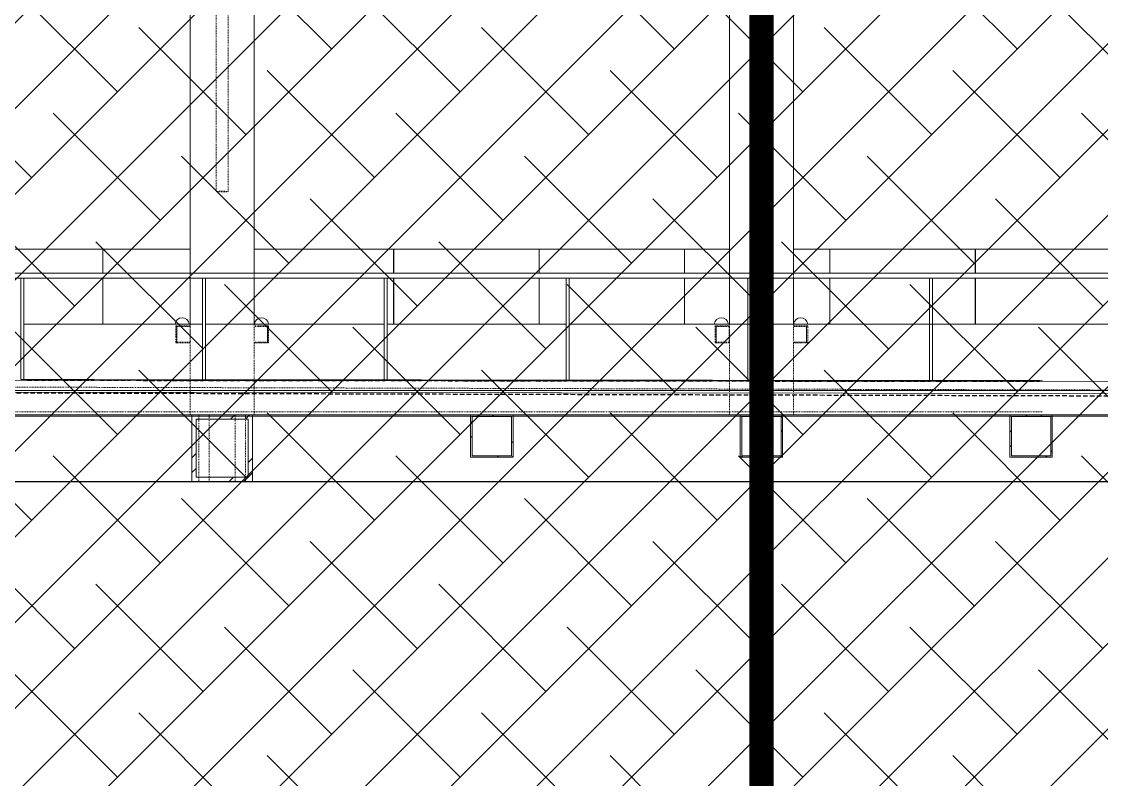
# Model space of a CAD drawing. Header units: millimetres. Extents: x 50357 to 985146, y 723188 to 1803594.
# Drawn here: x 887690 to 896601, y 816336 to 822591 of the extents above; entities that cross this region are included whole.
import ezdxf

# ---------------------------------------------------------------- set-up
doc = ezdxf.new("R2010")
doc.units = ezdxf.units.MM
doc.header["$LTSCALE"] = 3
doc.header["$MEASUREMENT"] = 0
for name, pattern in [('DASHED', [19.05, 12.7, -6.35]), ('HIDDEN', [0.375, 0.25, -0.125]), ('Member Hidden', [4.5, 2.5, -2])]:
    doc.linetypes.add(name, pattern=pattern)
for name, color, linetype, lineweight, true_color in [('-Surrender line', 7, 'Continuous', 40, 0xff7575), ('A-FLOR-HRAL', 7, 'Continuous', 13, 0x6e6e6e), ('A-FLOR-PATT', 7, 'Continuous', 13, 0x6e6e6e), ('A-GENM', 7, 'Continuous', 13, 0x6e6e6e), ('ADS280_B', 7, 'Member Hidden', 13, 0x6e6e6e), ('ADS280_BSteel', 7, 'Continuous', 13, 0x6e6e6e), ('ADS280_CU', 7, 'HIDDEN', 13, 0x6e6e6e), ('ADS280_H', 7, 'Member Hidden', 13, 0x6e6e6e), ('ADS280_S', 7, 'Continuous', 13, 0x6e6e6e), ('E-LITE-EQPM', 7, 'Continuous', 13, 0x6e6e6e), ('Q-SPCQ', 7, 'Continuous', 13, 0x6e6e6e)]:
    doc.layers.add(name, color=color, linetype=linetype, lineweight=lineweight, true_color=true_color)
doc.layers.add('_PARCEL BOUNDARY', color=10, linetype='DASHED')
doc.layers.add('Hatch (CARR)', color=8, linetype='Continuous', lineweight=35)
pattern_1 = [(45, (162427.4, 13871), (-251.4472, 251.4472), []), (45, (162427.4, 14252), (-251.4472, 251.4472), [])]

# ---------------------------------------------------------------- blocks, each defined once
blk = doc.blocks.new('Railing - 25mm-V4-SEC A')
at = {"layer": 'A-FLOR-HRAL'}
for p, q in [((112643.5, 20992), (112643.5, 21828.8)), ((112668.5, 20992), (112668.5, 21828.8))]:
    blk.add_line(p, q, dxfattribs=at)
blk = doc.blocks.new('Railing - 25mm-V5-SEC A')
at = {"layer": 'A-FLOR-HRAL'}
for p, q in [((114143.5, 20989.9), (114143.5, 21828.8)), ((114168.5, 20989.6), (114168.5, 21828.8))]:
    blk.add_line(p, q, dxfattribs=at)
blk = doc.blocks.new('Railing - 25mm-V6-SEC A')
at = {"layer": 'A-FLOR-HRAL'}
for p, q in [((115643.5, 20988.3), (115643.5, 21828.8)), ((115668.5, 20988), (115668.5, 21828.8))]:
    blk.add_line(p, q, dxfattribs=at)
blk = doc.blocks.new('Railing - 25mm-V7-SEC A')
at = {"layer": 'A-FLOR-HRAL'}
for p, q in [((117143.5, 20986.7), (117143.5, 21828.8)), ((117168.5, 20986.3), (117168.5, 21828.8))]:
    blk.add_line(p, q, dxfattribs=at)
blk = doc.blocks.new('Railing - 25mm-V8-SEC A')
at = {"layer": 'A-FLOR-HRAL'}
for p, q in [((118643.5, 20985), (118643.5, 21828.8)), ((118668.5, 20984.7), (118668.5, 21828.8))]:
    blk.add_line(p, q, dxfattribs=at)
blk = doc.blocks.new('Railing - 25mm-V9-SEC A')
at = {"layer": 'A-FLOR-HRAL'}
for p, q in [((120143.5, 20983.4), (120143.5, 21828.8)), ((120168.5, 20983.1), (120168.5, 21828.8))]:
    blk.add_line(p, q, dxfattribs=at)
blk = doc.blocks.new('Railing - Railing-3272102-SEC A')
for name in ['Railing - 25mm-V4-SEC A', 'Railing - 25mm-V5-SEC A', 'Railing - 25mm-V6-SEC A', 'Railing - 25mm-V7-SEC A', 'Railing - 25mm-V8-SEC A', 'Railing - 25mm-V9-SEC A']:
    blk.add_blockref(name, (0, 0))
blk = doc.blocks.new('Lighting_Fixtures_Area_Floodlight - 150_Watt_Halogen-V60-SEC A')
at = {"layer": 'E-LITE-EQPM'}
blk.add_arc((109447, 21442), 59, 7.85838, 172.14162, dxfattribs=at)
blk = doc.blocks.new('Lighting_Fixtures_Area_Floodlight - 150_Watt_Halogen-V61-SEC A')
at = {"layer": 'E-LITE-EQPM'}
blk.add_arc((110265, 21442), 59, 7.85838, 172.14162, dxfattribs=at)
blk = doc.blocks.new('Tactile_Orientation_Line Base - Tactile_Orientation_Line Base-V66-SEC A')
at = {"layer": 'Q-SPCQ'}
blk.add_hatch(color=256, dxfattribs=at).paths.add_polyline_path([(107850.7, 20991.7), (107850.7, 20996.7), (107550.7, 20996.7), (107550.7, 20991.7), (107690.8, 20991.7)], flags=0)
for p, q in [((107550.7, 20996.7), (107850.7, 20996.7)), ((107550.7, 20991.7), (107550.7, 20996.7)), ((107850.7, 20991.7), (107550.7, 20991.7)), ((107850.7, 20991.7), (107850.7, 20996.7))]:
    blk.add_line(p, q, dxfattribs=at)
blk = doc.blocks.new('Tactile_Orientation_Line Base - Tactile_Orientation_Line Base-V67-SEC A')
at = {"layer": 'Q-SPCQ'}
blk.add_hatch(color=256, dxfattribs=at).paths.add_polyline_path([(119550.7, 20978.7), (119850.7, 20978.7), (119850.7, 20983.7), (119550.7, 20983.7)], flags=0)
for p, q in [((119550.7, 20983.7), (119850.7, 20983.7)), ((119550.7, 20978.7), (119550.7, 20983.7)), ((119850.7, 20978.7), (119550.7, 20978.7))]:
    blk.add_line(p, q, dxfattribs=at)
blk = doc.blocks.new('Tactile_Orientation_Line Base - Tactile_Orientation_Line Base-V68-SEC A')
at = {"layer": 'Q-SPCQ'}
blk.add_hatch(color=256, dxfattribs=at).paths.add_polyline_path([(121075.7, 20977.1), (121075.7, 20982.1), (121050.7, 20982.1), (121050.7, 20977.1)], flags=0)
for p, q in [((121050.7, 20982.1), (121075.7, 20982.1)), ((121050.7, 20977.1), (121050.7, 20982.1)), ((121075.7, 20977.1), (121050.7, 20977.1))]:
    blk.add_line(p, q, dxfattribs=at)
blk = doc.blocks.new('Railing - Sabco_Joint-V76-SEC A')
at = {"layer": 'A-FLOR-HRAL'}
for p, q in [((113320.5, 22068.8), (113320.5, 22067.8)), ((113320.5, 22068.8), (113321.5, 22068.8)), ((113320.5, 22067.8), (113320.5, 21868.8)), ((113321.5, 22067.8), (113320.5, 22067.8)), ((113321.5, 22067.8), (113321.5, 22068.8)), ((113321.5, 21868.8), (113321.5, 22067.8)), ((113320.5, 21828.8), (113320.5, 21450)), ((113321.5, 21450), (113321.5, 21828.8))]:
    blk.add_line(p, q, dxfattribs=at)
blk = doc.blocks.new('Railing - Sabco_Joint-V77-SEC A')
at = {"layer": 'A-FLOR-HRAL'}
for p, q in [((120520.5, 22068.8), (120520.5, 22067.8)), ((120520.5, 22068.8), (120521.5, 22068.8)), ((120520.5, 22067.8), (120520.5, 21868.8)), ((120521.5, 22067.8), (120520.5, 22067.8)), ((120521.5, 22067.8), (120521.5, 22068.8)), ((120521.5, 21868.8), (120521.5, 22067.8)), ((120520.5, 21829), (120520.5, 21450)), ((120521.5, 21450), (120521.5, 21829))]:
    blk.add_line(p, q, dxfattribs=at)
blk = doc.blocks.new('Railing - Railing-5125128-SEC A')
at = {"layer": 'A-FLOR-HRAL'}
for p, q in [((110206, 22068.7), (114041, 22068.7)), ((110206, 22067.8), (114041, 22067.8)), ((112121.6, 22068.8), (113320.5, 22068.8)), ((113321.6, 22068.8), (114041, 22068.8)), ((114571, 22068.7), (118491, 22068.7)), ((114571, 22068.8), (115720.5, 22068.8)), ((114571, 22067.8), (118491, 22067.8)), ((115721.6, 22068.8), (116920.5, 22068.8)), ((116921.6, 22068.8), (118120.5, 22068.8)), ((118121.6, 22068.8), (118491, 22068.8)), ((119021, 22068.7), (122941.4, 22068.7)), ((119021, 22068.8), (119320.5, 22068.8)), ((119021, 22067.8), (122941.4, 22067.8)), ((119321.6, 22068.8), (120520.5, 22068.8)), ((120521.6, 22068.8), (122941.4, 22068.8))]:
    blk.add_line(p, q, dxfattribs=at)
for name, p in [('Railing - Sabco_Joint-V76-SEC A', (0, 0)), ('Railing - Sabco_Joint-V76-SEC A', (2400, 0)), ('Railing - Sabco_Joint-V76-SEC A', (3600, 0)), ('Railing - Sabco_Joint-V76-SEC A', (4800, 0)), ('Railing - Sabco_Joint-V76-SEC A', (6000, 0)), ('Railing - Sabco_Joint-V77-SEC A', (0, 0))]:
    blk.add_blockref(name, p)
blk = doc.blocks.new('Top Rail Type - Top Rail_Internal_-5198240-SEC A')
at = {"layer": 'A-FLOR-HRAL'}
for p, q in [((127391.4, 21868.8), (105156, 21868.8)), ((105156, 21828.8), (127391.4, 21828.8))]:
    blk.add_line(p, q, dxfattribs=at)
blk = doc.blocks.new('Hanger Rod M100 - Vertical Rod-3810661-SEC A')
at = {"layer": 'ADS280_B', "linetype": 'Continuous'}
for p, q in [((114256, 28220.6), (114256, 27471.8)), ((114356, 27473.2), (114356, 28220.6))]:
    blk.add_line(p, q, dxfattribs=at)
for major_axis, start_param, end_param in [((-50, 0), 5.851159, 6.283185), ((50, 0), 2.250496, 2.617994), ((50, 0), 1.832596, 2.195093), ((50, 0), 1.378162, 1.763431), ((50, 0), 0.937825, 1.308997), ((50, 0), 0.523599, 0.891097), ((50, 0), 0, 0.40772)]:
    blk.add_ellipse((114306, 28220.6), major_axis=major_axis, ratio=0.035329, start_param=start_param, end_param=end_param, dxfattribs=at)
at = {"layer": 'ADS280_H'}
for p, q in [((114256, 27471.8), (114256, 22543.8)), ((114356, 22543.8), (114356, 27473.1))]:
    blk.add_line(p, q, dxfattribs=at)
for centre, start_param, end_param in [((114306, 28220.6), 2.617994, 2.628731), ((114306, 28220.6), 0.512861, 0.523599), ((114306, 28220.6), 0.408715, 0.433607), ((114306, 22543.8), 0, 3.141593), ((114306, 22543.8), 3.141593, 6.283185)]:
    blk.add_ellipse(centre, major_axis=(50, 0), ratio=0.035329, start_param=start_param, end_param=end_param, dxfattribs=at)
blk = doc.blocks.new('Built Up Member - S10_BUILT-UP BOX D550xB500xTF35xTW35 THK-3921806-SEC A')
at = {"layer": 'ADS280_H', "linetype": 'Continuous'}
h = blk.add_hatch(dxfattribs=at)
h.set_pattern_fill('FP_1', color=256, style=0, pattern_type=2)
h.set_pattern_definition(pattern_1)
h.paths.add_polyline_path([(114556, 20150), (114556, 20700), (114056, 20700), (114056, 20150), (114277, 20150)], flags=0)
h.paths.add_polyline_path([(114091, 20185), (114091, 20665), (114521, 20665), (114521, 20185), (114277, 20185)], flags=0)
at = {"layer": 'ADS280_S'}
for p, q in [((114556, 20700), (114056, 20700)), ((114056, 20700), (114056, 20150)), ((114556, 20150), (114556, 20700)), ((114091, 20665), (114521, 20665)), ((114091, 20185), (114091, 20665)), ((114521, 20665), (114521, 20185)), ((114056, 20150), (114556, 20150)), ((114521, 20185), (114091, 20185))]:
    blk.add_line(p, q, dxfattribs=at)
blk = doc.blocks.new('Built Up Member - S5_BUILT-UP BOX D350xB350xTF12_5xTW12_5 THK-V49-SEC A')
at = {"layer": 'ADS280_H', "linetype": 'Continuous'}
h = blk.add_hatch(dxfattribs=at)
h.set_pattern_fill('FP_1', color=256, style=0, pattern_type=2)
h.set_pattern_definition(pattern_1)
h.paths.add_polyline_path([(118931, 20350), (118931, 20700), (118581, 20700), (118581, 20350)], flags=0)
h.paths.add_polyline_path([(118918.5, 20362.5), (118593.5, 20362.5), (118593.5, 20687.5), (118918.5, 20687.5), (118918.5, 20541.7)], flags=0)
at = {"layer": 'ADS280_S'}
for p, q in [((118931, 20700), (118581, 20700)), ((118581, 20700), (118581, 20350)), ((118593.5, 20687.5), (118918.5, 20687.5)), ((118593.5, 20362.5), (118593.5, 20687.5)), ((118918.5, 20687.5), (118918.5, 20362.5)), ((118931, 20350), (118931, 20700)), ((118581, 20350), (118931, 20350)), ((118918.5, 20362.5), (118593.5, 20362.5))]:
    blk.add_line(p, q, dxfattribs=at)
blk = doc.blocks.new('Built Up Member - S5_BUILT-UP BOX D350xB350xTF12_5xTW12_5 THK-V51-SEC A')
at = {"layer": 'ADS280_H', "linetype": 'Continuous'}
h = blk.add_hatch(dxfattribs=at)
h.set_pattern_fill('FP_1', color=256, style=0, pattern_type=2)
h.set_pattern_definition(pattern_1)
h.paths.add_polyline_path([(116706.075593, 20350), (116706.075593, 20700), (116356.075593, 20700), (116356.075593, 20350)], flags=0)
h.paths.add_polyline_path([(116693.575593, 20362.5), (116368.575593, 20362.5), (116368.575593, 20687.5), (116693.575593, 20687.5), (116693.575593, 20541.741496)], flags=0)
at = {"layer": 'ADS280_S'}
for p, q in [((116706.075593, 20700), (116356.075593, 20700)), ((116356.075593, 20700), (116356.075593, 20350)), ((116368.575593, 20687.5), (116693.575593, 20687.5)), ((116368.575593, 20362.5), (116368.575593, 20687.5)), ((116693.575593, 20687.5), (116693.575593, 20362.5)), ((116706.075593, 20350), (116706.075593, 20700)), ((116356.075593, 20350), (116706.075593, 20350)), ((116693.575593, 20362.5), (116368.575593, 20362.5))]:
    blk.add_line(p, q, dxfattribs=at)
blk = doc.blocks.new('PFC-Parallel Flange Channels - CHANNEL 200x250x25-4226822-SEC A')
at = {"layer": 'ADS280_H'}
blk.add_line((104851, 20725), (121075.7, 20725), dxfattribs=at)
blk = doc.blocks.new('Rectangular Hollow Sections - RHS140x80x5-4759470-SEC A')
at = {"layer": 'ADS280_H'}
for p, q in [((114040.9, 21435), (113933.1, 21435)), ((113933.1, 21425), (113933.1, 21435)), ((113933.1, 21430), (114040.9, 21430)), ((113933.1, 21305), (113933.1, 21425)), ((114040.9, 21435), (114040.9, 21425)), ((114040.9, 21425), (114040.9, 21305)), ((113933.1, 21295), (113933.1, 21305)), ((113933.1, 21300), (114040.9, 21300)), ((114040.9, 21305), (114040.9, 21295)), ((113933.1, 21295), (114040.9, 21295))]:
    blk.add_line(p, q, dxfattribs=at)
blk = doc.blocks.new('Rectangular Hollow Sections - RHS140x80x5-V127-SEC A')
at = {"layer": 'ADS280_H'}
for p, q in [((95864, 21435), (95756, 21435)), ((95864, 21430), (95756, 21430)), ((95864, 21435), (95864, 21425)), ((95864, 21425), (95864, 21305)), ((95864, 21300), (95756, 21300)), ((95864, 21305), (95864, 21295)), ((95756, 21295), (95864, 21295))]:
    blk.add_line(p, q, dxfattribs=at)

msp = doc.modelspace()

# ---------------------------------------------------------------- hatches: boundary and pattern name
at = {"layer": 'A-FLOR-PATT'}
h = msp.add_hatch(dxfattribs=at)
h.set_pattern_fill('FP_4', color=256, style=0, pattern_type=2)
h.set_pattern_definition([(45, (937466.83, 812515.94), (-449.013, 449.013), []), (45, (937625.6, 812515.94), (0, 898.0256), []), (45, (937308.1, 812515.94), (0, 898.0256), [])])
h.paths.add_polyline_path([(895265.3282, 818791.936), (896115.1648, 818791.936), (896115.1648, 818794.936), (875223.4483, 818794.936), (875223.4483, 818791.936), (894415.4916, 818791.936)], flags=0)
at = {"layer": 'Hatch (CARR)'}
h = msp.add_hatch(dxfattribs=at)
h.set_pattern_fill('ANSI38', color=256, scale=4000)
edge = h.paths.add_edge_path()
edge.add_arc((901797.5377, 767882.7787), 65692.9869, 89.447631451, 111.454694143)
edge.add_line((877769.3162, 829023.7069), (843903.652, 829356.155))
edge.add_line((843903.652, 829356.155), (843838.7661, 822738.7897))
edge.add_line((843838.7661, 822738.7897), (855789.2784, 822621.4755))
edge.add_line((855789.2784, 822621.4755), (861630.5158, 818523.1211))
edge.add_line((861630.5158, 818523.1211), (861630.4904, 817844.936))
edge.add_line((861630.4904, 817844.936), (860370.6117, 817844.936))
edge.add_line((860370.6117, 817844.936), (856170.6117, 815594.936))
edge.add_line((856170.6117, 815594.936), (854950.6117, 815594.936))
edge.add_line((854950.6117, 815594.936), (854390.6117, 815294.936))
edge.add_line((854390.6117, 815294.936), (844469.3201, 815294.936))
edge.add_line((844469.3201, 815294.936), (844469.3201, 810194.936))
edge.add_line((844469.3201, 810194.936), (868430.8636, 810194.936))
edge.add_line((868430.8636, 810194.936), (868430.8636, 812102.6672))
edge.add_line((868430.8636, 812102.6672), (875730.6511, 815683.6405))
edge.add_line((875730.6511, 815683.6405), (902430.851, 815683.6405))
edge.add_line((902430.851, 815683.6405), (902430.851, 833572.7128))

# ---------------------------------------------------------------- linework, layer by layer
at = {"layer": '-Surrender line', "linetype": 'DASHED', "const_width": 100}
msp.add_lwpolyline([(893795.4554, 837401.5296), (893795.4554, 804340.6069)], dxfattribs=at)
at = {"layer": '_PARCEL BOUNDARY', "ltscale": 0.2, "const_width": 200}
msp.add_lwpolyline([(893795.4554, 837401.5296), (893795.4551, 803340.6069)], dxfattribs=at)
at = {"layer": 'A-GENM'}
for p, q in [((887707.9553, 820094.936), (889182.9553, 820094.936)), ((889207.9553, 820094.936), (890682.9553, 820094.936)), ((890707.9553, 820094.936), (892182.9553, 820094.936)), ((892207.9553, 820094.936), (902430.851, 820094.936))]:
    msp.add_line(p, q, dxfattribs=at)
at = {"layer": 'ADS280_BSteel'}
for p, q in [((889080.4552, 820513.736), (889080.4552, 825496.3388)), ((889610.4552, 825499.8459), (889610.4552, 820513.736)), ((893530.4552, 820513.736), (893530.4552, 825556.3388)), ((894060.4552, 820513.736), (894060.4552, 825559.8552)), ((889080.4552, 820094.936), (889080.4552, 820473.736)), ((889610.4552, 820473.736), (889610.4552, 820094.936)), ((893530.4552, 820094.936), (893530.4552, 820473.736)), ((894060.4552, 820094.936), (894060.4552, 820473.736))]:
    msp.add_line(p, q, dxfattribs=at)
at = {"layer": 'ADS280_CU', "linetype": 'Member Hidden'}
for p, q in [((888972.4553, 820079.936), (888962.4553, 820079.936)), ((888962.4553, 819949.936), (888962.4553, 820069.936)), ((888972.4553, 820069.936), (888972.4553, 819949.936)), ((889728.4552, 820079.936), (889718.4552, 820079.936)), ((889718.4552, 819949.936), (889718.4552, 820069.936)), ((889728.4552, 820069.936), (889728.4552, 819949.936)), ((893422.4553, 820079.936), (893412.4553, 820079.936)), ((893412.4553, 819949.936), (893412.4553, 820069.936)), ((893422.4553, 820069.936), (893422.4553, 819949.936)), ((894178.4552, 820079.936), (894168.4552, 820079.936)), ((894168.4552, 819949.936), (894168.4552, 820069.936)), ((894178.4552, 820069.936), (894178.4552, 819949.936)), ((888962.4553, 819939.936), (888972.4553, 819939.936)), ((889718.4552, 819939.936), (889728.4552, 819939.936)), ((893412.4553, 819939.936), (893422.4553, 819939.936)), ((894168.4552, 819939.936), (894178.4552, 819939.936))]:
    msp.add_line(p, q, dxfattribs=at)
for centre, start_param, end_param in [((888962.4553, 820069.936), 0, 1.570796327), ((888972.4553, 820069.936), 0, 1.570796327), ((889718.4552, 820069.936), 4.71238898, 6.283185307), ((889728.4552, 820069.936), 4.71238898, 6.283185307), ((893412.4553, 820069.936), 0, 1.570796327), ((893422.4553, 820069.936), 0, 1.570796327), ((894168.4552, 820069.936), 4.71238898, 6.283185307), ((894178.4552, 820069.936), 4.71238898, 6.283185307), ((888962.4553, 819949.936), 1.570796327, 3.141592654), ((888972.4553, 819949.936), 1.570796327, 3.141592654), ((889718.4552, 819949.936), 3.141592654, 4.71238898), ((889728.4552, 819949.936), 3.141592654, 4.71238898), ((893412.4553, 819949.936), 1.570796327, 3.141592654), ((893422.4553, 819949.936), 1.570796327, 3.141592654), ((894168.4552, 819949.936), 3.141592654, 4.71238898), ((894178.4552, 819949.936), 3.141592654, 4.71238898)]:
    msp.add_ellipse(centre, major_axis=(0, 10), ratio=0.000005146, start_param=start_param, end_param=end_param, dxfattribs=at)
at = {"layer": 'ADS280_H'}
for p, q in [((889080.4552, 820473.7856), (889080.4552, 820513.6863)), ((889610.4552, 820513.6863), (889610.4552, 820473.7856)), ((893530.4552, 820473.7856), (893530.4552, 820513.6863)), ((894060.4552, 820473.7856), (894060.4552, 820513.6863)), ((889080.4552, 819344.9459), (889080.4552, 820094.8863)), ((889610.4552, 820094.8863), (889610.4552, 819344.9459)), ((893530.4552, 819344.9552), (893530.4552, 820094.8863)), ((894060.4552, 819344.9552), (894060.4552, 820094.8863)), ((902430.851, 819534.3964), (879890.4552, 819594.9358)), ((889152.9049, 819344.936), (889152.9049, 818794.936)), ((889237.9049, 818794.936), (889237.9049, 819344.936)), ((889452.9128, 819344.936), (889452.9128, 818794.936)), ((889537.9128, 818794.936), (889537.9128, 819344.936))]:
    msp.add_line(p, q, dxfattribs=at)
at = {"layer": 'ADS280_H', "linetype": 'DASHED', "lineweight": 25}
for p, q in [((887736.2444, 819631.0726), (887990.1041, 819630.7988)), ((888036.2402, 819630.749), (888290.1128, 819630.4752)), ((888336.2573, 819630.4254), (888590.1041, 819630.1515)), ((888636.2534, 819630.1018), (888890.1128, 819629.8279)), ((888936.2708, 819629.7781), (889190.1041, 819629.5043)), ((889236.2673, 819629.4545), (889490.1128, 819629.1807)), ((889536.2851, 819629.1309), (889790.1041, 819628.8571)), ((889836.2819, 819628.8073), (890090.1128, 819628.5335)), ((890136.3, 819628.4836), (890390.1041, 819628.2099)), ((890436.2972, 819628.16), (890690.1128, 819627.8862)), ((890736.3157, 819627.8364), (890990.1041, 819627.5626)), ((891036.3132, 819627.5128), (891290.1128, 819627.239)), ((891336.332, 819627.1892), (891590.1041, 819626.9154)), ((891636.3299, 819626.8655), (891890.1128, 819626.5918)), ((891936.349, 819626.5419), (892190.1041, 819626.2682)), ((892236.3473, 819626.2183), (892490.1128, 819625.9446)), ((892536.3668, 819625.8947), (892790.1041, 819625.621)), ((892836.3654, 819625.5711), (893090.1128, 819625.2973)), ((893136.3852, 819625.2474), (893390.1041, 819624.9737)), ((893436.3842, 819624.9238), (893690.1129, 819624.6501)), ((893736.4044, 819624.6002), (893990.1041, 819624.3265)), ((894036.4037, 819624.2766), (894290.1129, 819624.0029)), ((894336.4242, 819623.9529), (894590.1041, 819623.6793)), ((894636.4239, 819623.6293), (894890.0862, 819623.3557)), ((894936.1142, 819623.306), (895190.1117, 819623.032)), ((895236.1397, 819622.9824), (895490.0862, 819622.7085)), ((895536.1355, 819622.6588), (895790.1117, 819622.3848)), ((895836.1613, 819622.3351), (896090.0862, 819622.0612)), ((902430.851, 819484.3966), (883329.3713, 819535.6997))]:
    msp.add_line(p, q, dxfattribs=at)
at = {"layer": 'ADS280_S'}
for p, q in [((902430.851, 819615.1433), (879890.4553, 819639.459)), ((902430.851, 819544.936), (879890.4552, 819544.936)), ((879890.4553, 819539.459), (902430.851, 819515.1433)), ((872573.4552, 819344.936), (902430.851, 819344.936)), ((873600.4552, 819334.936), (902430.851, 819334.936)), ((902430.851, 818794.936), (875223.4483, 818794.936)), ((875223.4483, 818791.936), (902430.851, 818791.936))]:
    msp.add_line(p, q, dxfattribs=at)

# ---------------------------------------------------------------- block references
at = {"layer": 'A-FLOR-HRAL'}
for name in ['Railing - Railing-5125128-SEC A', 'Top Rail Type - Top Rail_Internal_-5198240-SEC A', 'Railing - Railing-3272102-SEC A']:
    msp.add_blockref(name, (775039.4296, 798644.936), dxfattribs=at)
at = {"layer": 'ADS280_BSteel', "linetype": 'Member Hidden'}
for name, p in [('Hanger Rod M100 - Vertical Rod-3810661-SEC A', (775039.4296, 798644.936)), ('Rectangular Hollow Sections - RHS140x80x5-4759470-SEC A', (775039.4296, 798644.936)), ('Rectangular Hollow Sections - RHS140x80x5-V127-SEC A', (793854.468, 798644.936)), ('Rectangular Hollow Sections - RHS140x80x5-4759470-SEC A', (779489.4296, 798644.936)), ('Rectangular Hollow Sections - RHS140x80x5-V127-SEC A', (798304.468, 798644.936)), ('PFC-Parallel Flange Channels - CHANNEL 200x250x25-4226822-SEC A', (775039.4296, 798644.936)), ('Built Up Member - S10_BUILT-UP BOX D550xB500xTF35xTW35 THK-3921806-SEC A', (775039.4296, 798644.936)), ('Built Up Member - S5_BUILT-UP BOX D350xB350xTF12_5xTW12_5 THK-V51-SEC A', (775039.4296, 798644.936)), ('Built Up Member - S5_BUILT-UP BOX D350xB350xTF12_5xTW12_5 THK-V49-SEC A', (775039.4296, 798644.936)), ('Built Up Member - S5_BUILT-UP BOX D350xB350xTF12_5xTW12_5 THK-V49-SEC A', (777264.3796, 798644.936))]:
    msp.add_blockref(name, p, dxfattribs=at)
at = {"layer": 'E-LITE-EQPM', "extrusion": (-1.02927e-05, 0, 1)}
for p in [(779567.5338, 798644.936, -7.9772), (784017.5338, 798644.936, -7.9772)]:
    msp.add_blockref('Lighting_Fixtures_Area_Floodlight - 150_Watt_Halogen-V60-SEC A', p, dxfattribs=at)
at = {"layer": 'E-LITE-EQPM'}
for p in [(779404.4678, 798644.936), (783854.4678, 798644.936)]:
    msp.add_blockref('Lighting_Fixtures_Area_Floodlight - 150_Watt_Halogen-V61-SEC A', p, dxfattribs=at)
at = {"layer": 'Q-SPCQ'}
for name, p in [('Tactile_Orientation_Line Base - Tactile_Orientation_Line Base-V66-SEC A', (780139.4383, 798639.4344)), ('Tactile_Orientation_Line Base - Tactile_Orientation_Line Base-V66-SEC A', (780439.4296, 798639.1108)), ('Tactile_Orientation_Line Base - Tactile_Orientation_Line Base-V66-SEC A', (780739.4383, 798638.7872)), ('Tactile_Orientation_Line Base - Tactile_Orientation_Line Base-V66-SEC A', (781039.4296, 798638.4636)), ('Tactile_Orientation_Line Base - Tactile_Orientation_Line Base-V66-SEC A', (781339.4383, 798638.1399)), ('Tactile_Orientation_Line Base - Tactile_Orientation_Line Base-V66-SEC A', (781639.4296, 798637.8163)), ('Tactile_Orientation_Line Base - Tactile_Orientation_Line Base-V66-SEC A', (781939.4383, 798637.4927)), ('Tactile_Orientation_Line Base - Tactile_Orientation_Line Base-V66-SEC A', (782239.4296, 798637.1691)), ('Tactile_Orientation_Line Base - Tactile_Orientation_Line Base-V66-SEC A', (782539.4383, 798636.8455)), ('Tactile_Orientation_Line Base - Tactile_Orientation_Line Base-V66-SEC A', (782839.4296, 798636.5219)), ('Tactile_Orientation_Line Base - Tactile_Orientation_Line Base-V66-SEC A', (783139.4383, 798636.1982)), ('Tactile_Orientation_Line Base - Tactile_Orientation_Line Base-V66-SEC A', (783439.4296, 798635.8746)), ('Tactile_Orientation_Line Base - Tactile_Orientation_Line Base-V66-SEC A', (783739.4383, 798635.551)), ('Tactile_Orientation_Line Base - Tactile_Orientation_Line Base-V66-SEC A', (784039.4296, 798635.2274)), ('Tactile_Orientation_Line Base - Tactile_Orientation_Line Base-V66-SEC A', (784339.4383, 798634.9037)), ('Tactile_Orientation_Line Base - Tactile_Orientation_Line Base-V66-SEC A', (784639.4296, 798634.5801)), ('Tactile_Orientation_Line Base - Tactile_Orientation_Line Base-V66-SEC A', (784939.4383, 798634.2565)), ('Tactile_Orientation_Line Base - Tactile_Orientation_Line Base-V66-SEC A', (785239.4296, 798633.9329)), ('Tactile_Orientation_Line Base - Tactile_Orientation_Line Base-V66-SEC A', (785539.4383, 798633.6092)), ('Tactile_Orientation_Line Base - Tactile_Orientation_Line Base-V66-SEC A', (785839.4296, 798633.2856)), ('Tactile_Orientation_Line Base - Tactile_Orientation_Line Base-V66-SEC A', (786139.4383, 798632.962)), ('Tactile_Orientation_Line Base - Tactile_Orientation_Line Base-V66-SEC A', (786439.4296, 798632.6384)), ('Tactile_Orientation_Line Base - Tactile_Orientation_Line Base-V66-SEC A', (786739.4383, 798632.3147)), ('Tactile_Orientation_Line Base - Tactile_Orientation_Line Base-V67-SEC A', (775039.4296, 798644.936)), ('Tactile_Orientation_Line Base - Tactile_Orientation_Line Base-V66-SEC A', (787339.4117, 798631.6679)), ('Tactile_Orientation_Line Base - Tactile_Orientation_Line Base-V66-SEC A', (787639.4371, 798631.3442)), ('Tactile_Orientation_Line Base - Tactile_Orientation_Line Base-V66-SEC A', (787939.4117, 798631.0206)), ('Tactile_Orientation_Line Base - Tactile_Orientation_Line Base-V66-SEC A', (788239.4371, 798630.697)), ('Tactile_Orientation_Line Base - Tactile_Orientation_Line Base-V68-SEC A', (775039.4296, 798644.936))]:
    msp.add_blockref(name, p, dxfattribs=at)

doc.saveas('drawing.dxf')
